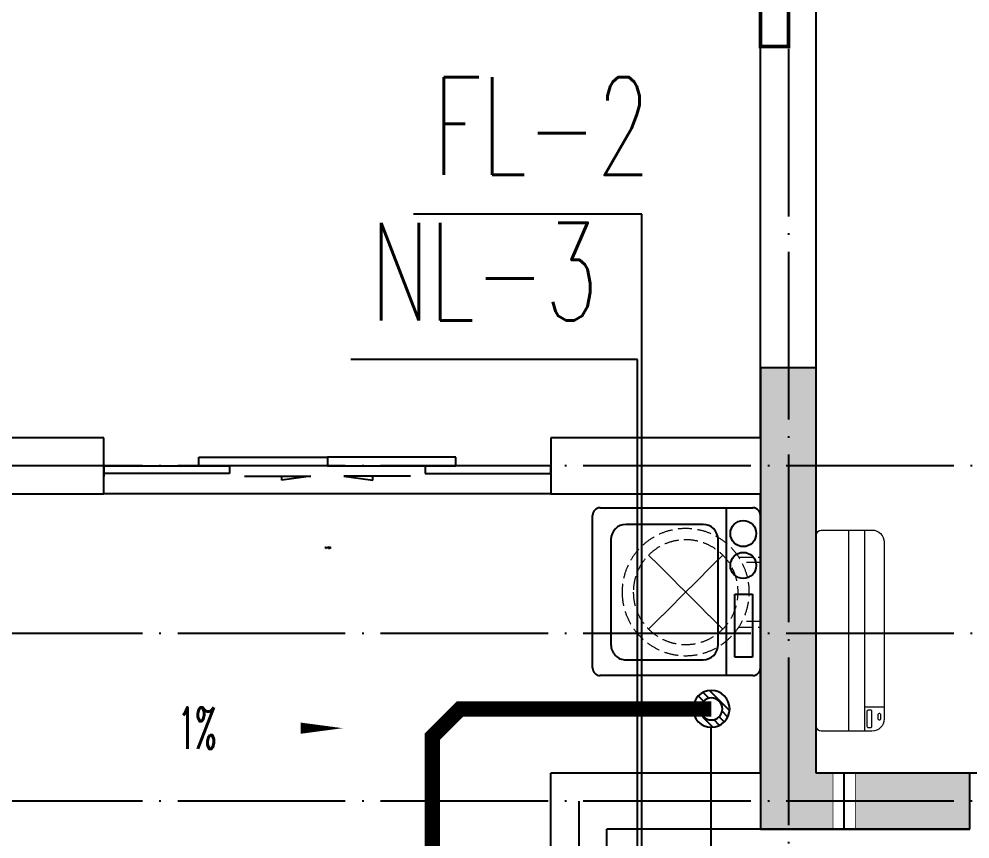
# Model space of a CAD drawing. Extents: x 27938 to 1507990, y 110129 to 923079.
# Drawn here: x 834463 to 837867, y 673122 to 676056 of the extents above; entities that cross this region are included whole.
import ezdxf

# ---------------------------------------------------------------- set-up
doc = ezdxf.new("R2010")
doc.units = 0
doc.header["$LTSCALE"] = 1000
doc.header["$MEASUREMENT"] = 0
for name, pattern in [('$1$DASH', [0.35, 0.25, -0.1]), ('DASH', [0.35, 0.25, -0.1]), ('DOTE', [2.42, 2, -0.2, 0.02, -0.2])]:
    doc.linetypes.add(name, pattern=pattern)
for name, color, linetype in [('COLUMN', 9, 'Continuous'), ('DIM_凝结', 150, 'Continuous'), ('DIM_废水', 31, 'Continuous'), ('DOTE', 1, 'Continuous'), ('EQUIP_地漏', 7, 'Continuous'), ('LVTRY', 6, 'Continuous'), ('PIPE-废水', 31, 'TG_F'), ('PUB_HATCH', 8, 'Continuous'), ('PUB_TEXT', 4, 'Continuous'), ('VPIPE-凝结', 150, 'N'), ('WALL', 9, 'Continuous'), ('WINDOW', 4, 'Continuous'), ('WINDOW_TEXT', 7, 'Continuous'), ('机电标识类', 1, 'Continuous')]:
    doc.layers.add(name, color=color, linetype=linetype)
for name, color, linetype, lineweight in [('EQUIP-消防', 3, 'Continuous', 20), ('平面-排水沟', 86, 'Continuous', 15), ('平面-空调室内机', 176, 'Continuous', 9), ('平面-空调预留孔', 173, 'Continuous', 15), ('空调', 76, 'Continuous', 13), ('粉刷', 251, 'Continuous', 9)]:
    doc.layers.add(name, color=color, linetype=linetype, lineweight=lineweight)
doc.styles.add('_TCH_DIM', font='SIMPLEX.shx', dxfattribs={"width": 0.7, "bigfont": 'GBCBIG.shx'})
doc.styles.add('_TCH_WINDOW', font='SIMPLEX.shx', dxfattribs={"width": 0.7, "height": 3.5, "bigfont": 'GBCBIG.shx'})
doc.styles.add('_TWT_SERIAL', font='SIMPLEX', dxfattribs={"width": 0.8, "height": 3.5, "bigfont": 'HZTXT'})
doc.styles.get("Standard").update_dxf_attribs({"font": 'gbenor.shx', "bigfont": 'gbcbig.shx'})
doc.styles.add('TG_LINETYPE', font='SIMPLEX', dxfattribs={"width": 0.8, "height": 3, "bigfont": 'HZTXT'})
doc.styles.add('房间名称', font='TSSDENG', dxfattribs={"width": 0.8, "bigfont": 'HZTXT'})
doc.linetypes.add('N', pattern='A,3,-0.2,["N",Standard,S=0.25,R=0,X=-0.1,Y=-0.115],-0.2', length=3.4)
doc.linetypes.add('TG_F', pattern='A,2,-0.3,["F",TG_LINETYPE,S=0.1,R=0,X=-0.23,Y=-0.15],0', length=2.3)

# ---------------------------------------------------------------- blocks, each defined once
blk = doc.blocks.new('GFDGFSDFGD')
at = {"layer": 'PUB_HATCH'}
blk.add_hatch(color=256, dxfattribs=at).paths.add_polyline_path([(430566.6, 364323.7), (430566.6, 364523.7), (430016.6, 364523.7), (430016.6, 365973.7), (429816.6, 365973.7), (429816.6, 364323.7)])
at = {"layer": 'COLUMN', "color": 6}
for p, q in [((430016.6, 365973.7), (429816.6, 365973.7)), ((429816.6, 365973.7), (429816.6, 364323.7)), ((430016.6, 364523.7), (430016.6, 365973.7)), ((430566.6, 364523.7), (430016.6, 364523.7)), ((430566.6, 364323.7), (430566.6, 364523.7)), ((429816.6, 364323.7), (430566.6, 364323.7))]:
    blk.add_line(p, q, dxfattribs=at)
blk = doc.blocks.new('FSFSFSFSEG')
at = {"layer": 'EQUIP-消防', "const_width": 12.8}
blk.add_lwpolyline([(136866.6, 335152.5), (136466.6, 335152.5), (136466.6, 335052.5), (136866.6, 335052.5)], close=True, dxfattribs=at)
at = {"layer": 'PUB_TEXT', "color": 7, "true_color": 0xffffff, "style": '房间名称', "width": 0.8}
blk.add_text('rD', height=64.8, dxfattribs=at).set_placement((136633.7, 335069))
blk = doc.blocks.new('GHFHFHTFHCSDCS')
at = {"rotation": 89.99999999297357}
blk.add_blockref('FSFSFSFSEG', (764969.1, 230657.2), dxfattribs=at)
blk = doc.blocks.new('dongkong')
blk.add_wipeout([(-603756, 210771), (-603756, 210570.8), (-603836, 210570.8), (-603836, 210771)])
at = {"layer": '机电标识类', "color": 250, "linetype": 'DASH', "ltscale": 400}
for p, q in [((-603796, 210771), (-603796, 210570.8)), ((-603896, 210670.7), (-603696, 210670.7))]:
    blk.add_line(p, q, dxfattribs=at)
at = {"layer": '空调', "color": 6, "linetype": 'DASH', "const_width": 2}
blk.add_lwpolyline([(-603756, 210771), (-603756, 210570.8), (-603836, 210570.8), (-603836, 210771)], close=True, dxfattribs=at)
blk = doc.blocks.new('A$C001338C2')
for p, q in [((845, 303.6), (55, 303.6)), ((109.1, 214.8), (109.1, 303.6)), ((0, 248.6), (0, 22)), ((900, 22), (900, 248.6)), ((22, 0), (878, 0))]:
    blk.add_line(p, q)
at = {"lineweight": 5}
for p, q in [((900, 214.8), (0, 214.8)), ((900, 143.2), (0, 143.2))]:
    blk.add_line(p, q, dxfattribs=at)
for points in [[(73.1, 275), (56.8, 275, -0.414214), (51.3, 280.5), (51.3, 283.4, -0.414214), (56.8, 288.9), (73.1, 288.9, -0.414214), (78.6, 283.4), (78.6, 280.5, -0.414214)], [(89.2, 226.4), (22.2, 226.4, -0.414214), (16.7, 231.9), (16.7, 243.1, -0.414214), (22.2, 248.6), (89.2, 248.6, -0.414214), (94.7, 243.1), (94.7, 231.9, -0.414214)]]:
    blk.add_lwpolyline(points, format="xyb", close=True)
for centre, radius, start, end in [((55, 248.6), 55, 90, 180), ((845, 248.6), 55, 360, 90), ((22, 22), 22, 180, 270), ((878, 22), 22, 270, 360)]:
    blk.add_arc(centre, radius, start, end)
blk = doc.blocks.new('RECTANG')
for p, q in [((1, 1), (0, 1)), ((0, 1), (0, 0)), ((1, 0), (1, 1)), ((0, 0), (1, 0))]:
    blk.add_line(p, q)
blk = doc.blocks.new('洗衣机')
at = {"layer": 'LVTRY'}
for p, q in [((3791567.4, 243472.1), (3791021, 243472.1)), ((3791116.5, 243472.1), (3791116.5, 242871.5)), ((3790993.7, 243444.5), (3790993.7, 242899.1)), ((3791199, 243412.7), (3791474.9, 243412.7)), ((3791594.6, 242899.1), (3791594.6, 243444.5)), ((3791145.1, 242982.5), (3791145.1, 243358)), ((3791528.8, 243358), (3791528.8, 242982.5)), ((3791474.9, 242927.8), (3791199, 242927.8)), ((3791021, 242871.5), (3791567.4, 242871.5))]:
    blk.add_line(p, q, dxfattribs=at)
at = {"layer": 'LVTRY', "extrusion": (0, 0, -1)}
for centre, major_axis, start_param, end_param in [((3791021, 243444.5), (0, 27.6), -1.570796, 0), ((3791567.4, 243444.5), (0, 27.6), 0, 1.570796), ((3791055.1, 243379.8), (0, 46.9), 3.141593, 9.424778), ((3791199, 243358), (0, 54.7), 4.712389, 6.283185), ((3791474.9, 243358), (0, 54.7), 0, 1.570796), ((3791055.1, 243265.7), (0, 46.9), 3.141593, 9.424778), ((3791199, 242982.5), (0, 54.7), 3.141593, 4.712389), ((3791474.9, 242982.5), (0, 54.7), 1.570796, 3.141593), ((3791021, 242899.1), (0, 27.6), 3.141593, 4.712389), ((3791567.4, 242899.1), (0, 27.6), 1.570796, 3.141593)]:
    blk.add_ellipse(centre, major_axis=major_axis, ratio=0.986385, start_param=start_param, end_param=end_param, dxfattribs=at)
at = {"layer": 'LVTRY', "xscale": 63.25620569481588, "yscale": 224.5369532744355, "zscale": 64.12934308941763, "rotation": 180}
blk.add_blockref('RECTANG', (3791085.2, 243162.4), dxfattribs=at)
blk = doc.blocks.new('$TwtSys$00000543')
for p, q in [((-93.6, -8.5), (8.5, 93.6)), ((12.5, 55), (41.7, 84.2)), ((39.9, 39.9), (66.5, 66.5)), ((-8.5, -93.6), (93.6, 8.5)), ((55, 12.5), (84.2, 41.7)), ((-84.2, -41.7), (-55, -12.5)), ((-66.5, -66.5), (-39.9, -39.9)), ((-41.7, -84.2), (-12.5, -55))]:
    blk.add_line(p, q)
for radius in [94, 56.4]:
    blk.add_circle((0, 0), radius)
blk = doc.blocks.new('dnfhfn')
at = {"linetype": '$1$DASH', "ltscale": 0.2}
for p, q in [((101.9, 495, 0), (121.9, 495, 0)), ((101.9, 417.2, 0), (101.9, 495, 0)), ((121.9, 495, 0), (121.9, 429, 0)), ((353.1, 495, 0), (333.1, 495, 0)), ((333.1, 495, 0), (333.1, 429, 0)), ((353.1, 417.2, 0), (353.1, 495, 0))]:
    blk.add_line(p, q, dxfattribs=at)
at = {"linetype": '$1$DASH', "ltscale": 0.2, "elevation": 0}
for points in [[(94.9, 360.1), (94.9, 360.1), (360.1, 94.9), (360.1, 94.9)], [(360.1, 360.1), (94.9, 94.9), (94.9, 94.9), (360.1, 360.1)]]:
    blk.add_lwpolyline(points, close=True, dxfattribs=at)
at = {"linetype": '$1$DASH', "ltscale": 0.2}
for radius in [227.5, 187.5]:
    blk.add_circle((227.5, 227.5, 0), radius, dxfattribs=at)
blk = doc.blocks.new('$DorLib2D$00000138')
at = {"color": 0, "linetype": 'Continuous'}
for p, q in [((-0.2875, 0), (-0.2875, 0.1538)), ((-0.2875, 0.1538), (0, 0.1538)), ((0, 0.1538), (0, 0)), ((0.2875, 0.1538), (0, 0.1538)), ((0.2875, 0), (0.2875, 0.1538)), ((-0.5, -0.1399), (-0.5, 0)), ((-0.5, 0), (-0.2188, 0)), ((0, 0), (-0.2875, 0)), ((-0.2188, 0), (-0.2188, -0.1399)), ((0, 0), (0.2875, 0)), ((0.2188, 0), (0.2188, -0.1399)), ((0.5, 0), (0.2188, 0)), ((0.5, 0), (0.5, -0.1946)), ((0.5, -0.1399), (0.5, 0)), ((-0.2188, -0.1399), (-0.5, -0.1399)), ((0.2188, -0.1399), (0.5, -0.1399)), ((-0.1857, -0.186), (-0.037, -0.186)), ((-0.037, -0.186), (-0.1019, -0.2583)), ((-0.1019, -0.2583), (-0.1019, -0.186)), ((0.1857, -0.186), (0.037, -0.186)), ((0.037, -0.186), (0.1019, -0.2583)), ((0.1019, -0.2583), (0.1019, -0.186))]:
    blk.add_line(p, q, dxfattribs=at)

msp = doc.modelspace()

# ---------------------------------------------------------------- hatches: boundary and pattern name
at = {"layer": 'PIPE-废水'}
for points in [[(836041.6, 673587.2), (836022.1, 673606.6), (836030.2, 673614.7)], [(836041.6, 673587.2), (836041.6, 673614.7), (836030.2, 673614.7)], [(835941.6, 673487.2), (835922.1, 673506.6), (835914.1, 673498.6)], [(835941.6, 673487.2), (835914.1, 673487.2), (835914.1, 673498.6)]]:
    msp.add_hatch(color=256, dxfattribs=at).paths.add_polyline_path(points)

# ---------------------------------------------------------------- linework, layer by layer
at = {"layer": 'DIM_凝结'}
for p, q in [((836676.6, 674837.1), (835650.4, 674837.1)), ((836676.6, 672882.2), (836676.6, 674837.1))]:
    msp.add_line(p, q, dxfattribs=at)
at = {"layer": 'DIM_废水'}
for p, q in [((836691.6, 675358), (835874.9, 675358)), ((836691.6, 673032.2), (836691.6, 675358))]:
    msp.add_line(p, q, dxfattribs=at)
at = {"layer": 'DOTE', "color": 169, "linetype": 'DOTE', "ltscale": 0.3}
for p, q in [((837216.8, 681757.2), (837216.6, 666975.2)), ((879916.6, 674457.2), (825916.6, 674457.2)), ((879916.6, 673857.2), (825916.6, 673857.2)), ((879916.6, 673257.2), (825916.6, 673257.2)), ((836466.6, 673257.2), (836466.6, 672657.2))]:
    msp.add_line(p, q, dxfattribs=at)
at = {"layer": 'PIPE-废水', "ltscale": 0.5, "const_width": 55}
for points in [[(836041.6, 673587.2), (835941.6, 673487.2)], [(836041.6, 673587.2), (836940.7, 673587.2)], [(835941.6, 672113.5), (835941.6, 673487.2)]]:
    msp.add_lwpolyline(points, dxfattribs=at)
at = {"layer": 'VPIPE-凝结', "color": 8, "ltscale": 0.1}
msp.add_lwpolyline([(836746.6, 673032.2), (836940.7, 673032.2), (836940.7, 673521.4)], dxfattribs=at)
at = {"layer": 'WALL', "color": 8}
for p, q in [((837116.6, 674557.2), (837116.6, 677557.2)), ((837316.6, 674457.2), (837316.6, 677357.2)), ((834766.5, 674557.2), (833966.6, 674557.2)), ((834766.5, 674357.2), (834766.5, 674557.2)), ((837116.6, 674557.2), (836366.5, 674557.2)), ((836366.5, 674557.2), (836366.5, 674357.2)), ((833966.6, 674357.2), (834766.5, 674357.2)), ((836366.5, 674357.2), (837116.6, 674357.2)), ((837116.6, 673357.2), (837116.6, 674357.2)), ((837116.6, 673357.2), (836366.6, 673357.2)), ((836366.6, 672757.2), (836366.6, 673357.2)), ((837216.6, 673157.2), (836566.6, 673157.2)), ((836566.6, 672657.2), (836566.6, 673157.2))]:
    msp.add_line(p, q, dxfattribs=at)
at = {"layer": 'WINDOW', "color": 8}
msp.add_line((836366.5, 674357.2), (834766.5, 674357.2), dxfattribs=at)
at = {"layer": '平面-排水沟', "color": 8}
msp.add_lwpolyline([(835199.8, 673518.1, 0, 0, 0), (835621.2, 673518.1, 0, 40, 0), (835471.2, 673518.1, 0, 0, 0)], format="xyseb", dxfattribs=at)

# ---------------------------------------------------------------- block references
at = {"color": 8}
for name in ['GFDGFSDFGD', 'GHFHFHTFHCSDCS']:
    msp.add_blockref(name, (407300, 308833.4), dxfattribs=at)
at = {"layer": 'EQUIP_地漏', "color": 8, "xscale": -0.7000000000000001, "yscale": 0.7000000000000001, "zscale": 0.7}
msp.add_blockref('$TwtSys$00000543', (836940.7, 673587.2), dxfattribs=at)
at = {"layer": 'WINDOW', "color": 8}
ref = msp.add_blockref('$DorLib2D$00000138', (835566.5, 674457.2), dxfattribs=dict(at, xscale=1600, yscale=-200, zscale=1600, rotation=179.9999999989443))
ref.add_attrib('A', 'TLM1623', (835557.5, 674161.7), dxfattribs={"layer": 'WINDOW_TEXT', "color": 8, "ltscale": 0.5, "height": 5.95, "rotation": 360, "style": '_TCH_WINDOW', "width": 0.494118})
at = {"layer": '平面-空调预留孔', "color": 8, "xscale": -1, "rotation": 270}
msp.add_blockref('dnfhfn', (836621.5, 673777.5, 0), dxfattribs=at)
at = {"layer": '平面-空调预留孔', "color": 8, "xscale": -0.800000000046565, "yscale": 0.800000000046565, "zscale": 0.800000000046565, "rotation": 269.9999997665698}
msp.add_blockref('A$C001338C2', (837316.8, 673507.2), dxfattribs=at)
at = {"layer": '粉刷', "color": 8, "xscale": -1}
msp.add_blockref('洗衣机', (4628110.3, 430834.8), dxfattribs=at)

# ---------------------------------------------------------------- texts
at = {"layer": 'DIM_凝结', "color": 7, "style": '_TWT_SERIAL', "width": 0.64}
msp.add_text('NL-3', height=350, dxfattribs=at).set_placement((835720.4, 674977.1))
at = {"layer": 'DIM_废水', "color": 7, "style": '_TWT_SERIAL', "width": 0.64}
msp.add_text('FL-2', height=350, dxfattribs=at).set_placement((835944.9, 675498))
at = {"layer": '平面-排水沟', "color": 7, "style": '_TCH_DIM', "width": 0.494118}
msp.add_text('1%', height=148.75, dxfattribs=at).set_placement((835030.8, 673443.7))

# ---------------------------------------------------------------- next in the draw order: block references
at = {"layer": '平面-空调室内机', "color": 8, "ltscale": 0.3, "rotation": 180}
msp.add_blockref('dongkong', (233620.6, 883928), dxfattribs=at)

# ---------------------------------------------------------------- next in the draw order: linework, layer by layer
at = {"layer": 'WALL', "color": 8}
for p, q in [((837316.6, 673357.2), (837316.6, 674457.2)), ((838066.6, 673357.2), (837316.6, 673357.2)), ((837866.6, 673157.2), (837216.6, 673157.2))]:
    msp.add_line(p, q, dxfattribs=at)

doc.saveas('drawing.dxf')
